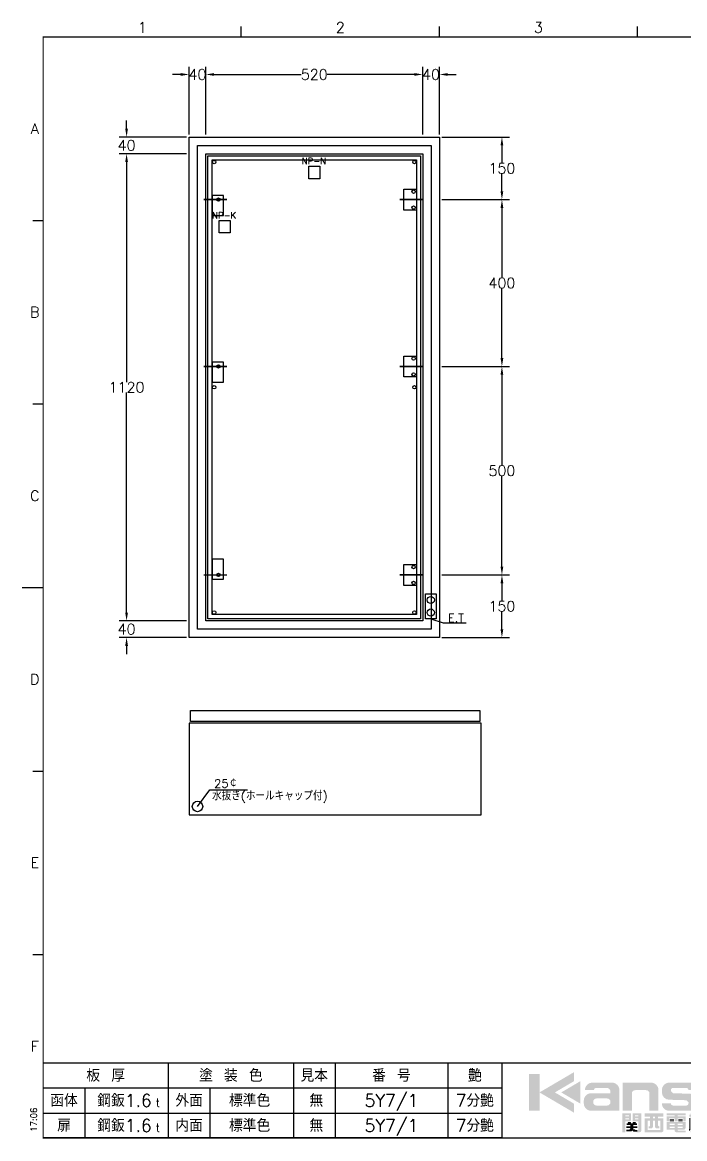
# Model space of a CAD drawing. Extents: x 150 to 4002, y -2 to 2690.
# Drawn here: x 150 to 1738, y -2 to 2675 of the extents above; entities that cross this region are included whole.
import ezdxf
from ezdxf.enums import TextEntityAlignment as Align
from ezdxf.lldxf.tags import DXFTag

# ---------------------------------------------------------------- set-up
doc = ezdxf.new("R2010")
doc.units = 0
doc.header["$LTSCALE"] = 55
for name, color, linetype in [('BOX', 2, 'Continuous'), ('S1', 4, 'Continuous'), ('SHEET', 4, 'Continuous')]:
    doc.layers.add(name, color=color, linetype=linetype)
doc.styles.add('M0', font='TXT', dxfattribs={"bigfont": 'BIGFONT'})
doc.styles.get("Standard").update_dxf_attribs({"font": 'TXT', "height": 40, "bigfont": 'BIGFONT'})
tags = doc.linetypes.add('DASHDOT', pattern=[25.4, 12.7, -6.35, 0, -6.35]).pattern_tags.tags
tags[10:11] = [DXFTag(74, 4), DXFTag(75, 0), DXFTag(340, '0'), DXFTag(46, 1.0), DXFTag(50, 0.0), DXFTag(44, 0.0), DXFTag(45, 0.0)]
tags[8:9] = [DXFTag(74, 4), DXFTag(75, 0), DXFTag(340, '0'), DXFTag(46, 1.0), DXFTag(50, 0.0), DXFTag(44, 0.0), DXFTag(45, 0.0)]
tags[6:7] = [DXFTag(74, 4), DXFTag(75, 0), DXFTag(340, '0'), DXFTag(46, 1.0), DXFTag(50, 0.0), DXFTag(44, 0.0), DXFTag(45, 0.0)]
tags[4:5] = [DXFTag(74, 4), DXFTag(75, 0), DXFTag(340, '0'), DXFTag(46, 1.0), DXFTag(50, 0.0), DXFTag(44, 0.0), DXFTag(45, 0.0)]
tags = doc.linetypes.add('DASHED', pattern=[0.4, 0.2, -0.2]).pattern_tags.tags
tags[6:7] = [DXFTag(74, 4), DXFTag(75, 0), DXFTag(340, '0'), DXFTag(46, 1.0), DXFTag(50, 0.0), DXFTag(44, 0.0), DXFTag(45, 0.0)]
tags[4:5] = [DXFTag(74, 4), DXFTag(75, 0), DXFTag(340, '0'), DXFTag(46, 1.0), DXFTag(50, 0.0), DXFTag(44, 0.0), DXFTag(45, 0.0)]
doc.dimstyles.get("Standard").update_dxf_attribs({"dimscale": 80, "dimtxt": 0.25, "dimasz": 0.2, "dimexe": 0.18, "dimexo": 0.0625, "dimgap": 0, "dimtad": 0, "dimtih": 1, "dimtoh": 1, "dimdec": 0, "dimzin": 0, "dimdsep": 46, "dimtxsty": 'Standard', "dimcen": 0.09, "dimclrt": 2, "dimadec": 0, "dimazin": 0, "dimtfac": 1, "dimtdec": 0, "dimtofl": 0, "dimtmove": 2, "dimatfit": 3, "dimfxl": 1, "dimtolj": 1, "dimtzin": 0, "dimarcsym": 0})

# ---------------------------------------------------------------- blocks, each defined once
blk = doc.blocks.new('ET-K')
at = {"layer": 'BOX', "color": 4, "linetype": 'Continuous'}
for centre in [(-0.5, 15), (-0.5, -15)]:
    blk.add_circle(centre, 8.5, dxfattribs=at)
at = {"layer": 'S1', "color": 4, "linetype": 'DASHED'}
blk.add_lwpolyline([(-13.5, 30), (12.5, 30), (12.5, -30), (-13.5, -30), (-13.5, 30)], close=True, dxfattribs=at)
at = {"layer": 'S1', "color": 4, "linetype": 'Continuous'}
blk.add_lwpolyline([(-0.5, -30), (29.5, -40), (84.5, -40)], dxfattribs=at)
at = {"layer": 'S1', "color": 2, "linetype": 'Continuous', "style": 'M0'}
blk.add_text('E.T', height=20, dxfattribs=at).set_placement((40.5, -38))
blk = doc.blocks.new('DBSZT036')
at = {"layer": 'S1', "color": 3, "linetype": 'DASHDOT'}
blk.add_lwpolyline([(-40, 0), (15, 0)], close=True, dxfattribs=at)
at = {"layer": 'S1', "color": 4, "linetype": 'DASHED'}
blk.add_lwpolyline([(-30, 25), (0, 25), (0, -25), (-30, -25), (-30, 25)], close=True, dxfattribs=at)
for centre in [(-7, 19), (-7, -19)]:
    blk.add_circle(centre, 4, dxfattribs=at)
blk = doc.blocks.new('*D67')
at = {"layer": 'BOX', "color": 0, "linetype": 'Continuous', "lineweight": -2}
for p, q in [((1156.2, 2400), (1318, 2400)), ((1300, 2380), (1300, 2337.5)), ((1300, 2270), (1300, 2312.5)), ((1156.2, 2250), (1318, 2250))]:
    blk.add_line(p, q, dxfattribs=at)
at = {"layer": 'BOX', "color": 0, "linetype": 'Continuous'}
for points in [[(1303.3, 2380), (1296.7, 2380), (1300, 2400)], [(1296.7, 2270), (1303.3, 2270), (1300, 2250)]]:
    blk.add_solid(points, dxfattribs=at)
at = {"layer": 'DEFPOINTS', "color": 0, "linetype": 'Continuous'}
for p in [(1150, 2400), (1300, 2400), (1150, 2250)]:
    blk.add_point(p, dxfattribs=at)
at = {"layer": 'BOX', "color": 2, "linetype": 'Continuous', "insert": (1300, 2325), "char_height": 25, "attachment_point": 5, "style": 'M0'}
blk.add_mtext('\\A1;150', dxfattribs=at)
blk = doc.blocks.new('*D68')
at = {"layer": 'BOX', "color": 0, "linetype": 'Continuous', "lineweight": -2}
for p, q in [((1156.2, 2250), (1318, 2250)), ((1300, 2230), (1300, 2062.5)), ((1300, 1870), (1300, 2037.5)), ((1156.2, 1850), (1318, 1850))]:
    blk.add_line(p, q, dxfattribs=at)
at = {"layer": 'BOX', "color": 0, "linetype": 'Continuous'}
for points in [[(1303.3, 2230), (1296.7, 2230), (1300, 2250)], [(1296.7, 1870), (1303.3, 1870), (1300, 1850)]]:
    blk.add_solid(points, dxfattribs=at)
at = {"layer": 'DEFPOINTS', "color": 0, "linetype": 'Continuous'}
for p in [(1150, 2250), (1150, 1850), (1300, 1850)]:
    blk.add_point(p, dxfattribs=at)
at = {"layer": 'BOX', "color": 2, "linetype": 'Continuous', "insert": (1300, 2050), "char_height": 25, "attachment_point": 5, "style": 'M0'}
blk.add_mtext('\\A1;400', dxfattribs=at)
blk = doc.blocks.new('*D69')
at = {"layer": 'BOX', "color": 0, "linetype": 'Continuous', "lineweight": -2}
for p, q in [((1156.2, 1850), (1318, 1850)), ((1300, 1830), (1300, 1612.5)), ((1300, 1370), (1300, 1587.5)), ((1156.2, 1350), (1318, 1350))]:
    blk.add_line(p, q, dxfattribs=at)
at = {"layer": 'BOX', "color": 0, "linetype": 'Continuous'}
for points in [[(1303.3, 1830), (1296.7, 1830), (1300, 1850)], [(1296.7, 1370), (1303.3, 1370), (1300, 1350)]]:
    blk.add_solid(points, dxfattribs=at)
at = {"layer": 'DEFPOINTS', "color": 0, "linetype": 'Continuous'}
for p in [(1150, 1850), (1300, 1850), (1150, 1350)]:
    blk.add_point(p, dxfattribs=at)
at = {"layer": 'BOX', "color": 2, "linetype": 'Continuous', "insert": (1300, 1600), "char_height": 25, "attachment_point": 5, "style": 'M0'}
blk.add_mtext('\\A1;500', dxfattribs=at)
blk = doc.blocks.new('*D70')
at = {"layer": 'BOX', "color": 0, "linetype": 'Continuous', "lineweight": -2}
for p, q in [((1156.2, 1350), (1318, 1350)), ((1300, 1330), (1300, 1287.5)), ((1300, 1220), (1300, 1262.5)), ((1156.2, 1200), (1318, 1200))]:
    blk.add_line(p, q, dxfattribs=at)
at = {"layer": 'BOX', "color": 0, "linetype": 'Continuous'}
for points in [[(1303.3, 1330), (1296.7, 1330), (1300, 1350)], [(1296.7, 1220), (1303.3, 1220), (1300, 1200)]]:
    blk.add_solid(points, dxfattribs=at)
at = {"layer": 'DEFPOINTS', "color": 0, "linetype": 'Continuous'}
for p in [(1150, 1350), (1150, 1200), (1300, 1200)]:
    blk.add_point(p, dxfattribs=at)
at = {"layer": 'BOX', "color": 2, "linetype": 'Continuous', "insert": (1300, 1275), "char_height": 25, "attachment_point": 5, "style": 'M0'}
blk.add_mtext('\\A1;150', dxfattribs=at)
blk = doc.blocks.new('DMSZRT036')
at = {"layer": 'S1', "color": 3, "linetype": 'DASHDOT'}
blk.add_lwpolyline([(-20, 0), (35, 0)], close=True, dxfattribs=at)
at = {"layer": 'S1', "color": 4, "linetype": 'DASHED'}
blk.add_lwpolyline([(0, 10), (0, -38), (27, -38), (27, 10)], close=True, dxfattribs=at)
blk.add_circle((15, 0), 4, dxfattribs=at)
blk = doc.blocks.new('DMSZLT036')
at = {"layer": 'S1', "color": 4, "linetype": 'DASHED'}
blk.add_lwpolyline([(0, 38), (0, -10), (27, -10), (27, 38)], close=True, dxfattribs=at)
at = {"layer": 'S1', "color": 3, "linetype": 'DASHDOT'}
blk.add_lwpolyline([(-20, 0), (35, 0)], dxfattribs=at)
at = {"layer": 'S1', "color": 4, "linetype": 'DASHED'}
blk.add_circle((15, 0), 4, dxfattribs=at)
blk = doc.blocks.new('DRL1F036')
at = {"layer": 'S1', "color": 4, "linetype": 'DASHED'}
blk.add_circle((15, 0), 4, dxfattribs=at)
blk = doc.blocks.new('NP-N')
at = {"layer": 'S1', "linetype": 'Continuous'}
blk.add_lwpolyline([(-13, 0), (13, 0), (13, -30), (-13, -30), (-13, 0)], dxfattribs=at)
at = {"layer": 'S1', "color": 2, "linetype": 'Continuous', "style": 'M0'}
blk.add_text('NP-N', height=15, dxfattribs=at).set_placement((-30, 5))
blk = doc.blocks.new('NP-K')
at = {"layer": 'S1', "linetype": 'Continuous'}
blk.add_lwpolyline([(-13, 0), (13, 0), (13, -30), (-13, -30), (-13, 0)], dxfattribs=at)
at = {"layer": 'S1', "color": 2, "linetype": 'Continuous', "style": 'M0'}
blk.add_text('NP-K', height=15, dxfattribs=at).set_placement((-30, 5))
blk = doc.blocks.new('*D71')
at = {"layer": 'BOX', "color": 0, "linetype": 'Continuous', "lineweight": -2}
for p, q in [((530, 2550), (510, 2550)), ((550, 2406.2), (550, 2568)), ((590, 2406.2), (590, 2568)), ((610, 2550), (630, 2550))]:
    blk.add_line(p, q, dxfattribs=at)
at = {"layer": 'BOX', "color": 0, "linetype": 'Continuous'}
for points in [[(530, 2546.7), (530, 2553.3), (550, 2550)], [(610, 2553.3), (610, 2546.7), (590, 2550)]]:
    blk.add_solid(points, dxfattribs=at)
at = {"layer": 'DEFPOINTS', "color": 0, "linetype": 'Continuous'}
for p in [(550, 2550), (550, 2400), (590, 2400)]:
    blk.add_point(p, dxfattribs=at)
at = {"layer": 'BOX', "color": 2, "linetype": 'Continuous', "insert": (570, 2550), "char_height": 25, "attachment_point": 5, "style": 'M0'}
blk.add_mtext('\\A1;40', dxfattribs=at)
blk = doc.blocks.new('*D72')
at = {"layer": 'BOX', "color": 0, "linetype": 'Continuous', "lineweight": -2}
for p, q in [((590, 2406.2), (590, 2568)), ((610, 2550), (818.7, 2550)), ((1090, 2550), (881.3, 2550)), ((1110, 2406.2), (1110, 2568))]:
    blk.add_line(p, q, dxfattribs=at)
at = {"layer": 'BOX', "color": 0, "linetype": 'Continuous'}
for points in [[(610, 2553.3), (610, 2546.7), (590, 2550)], [(1090, 2546.7), (1090, 2553.3), (1110, 2550)]]:
    blk.add_solid(points, dxfattribs=at)
at = {"layer": 'DEFPOINTS', "color": 0, "linetype": 'Continuous'}
for p in [(1110, 2550), (590, 2400), (1110, 2400)]:
    blk.add_point(p, dxfattribs=at)
at = {"layer": 'BOX', "color": 2, "linetype": 'Continuous', "insert": (850, 2550), "char_height": 25, "attachment_point": 5, "style": 'M0'}
blk.add_mtext('\\A1;520', dxfattribs=at)
blk = doc.blocks.new('*D73')
at = {"layer": 'BOX', "color": 0, "linetype": 'Continuous', "lineweight": -2}
for p, q in [((1090, 2550), (1070, 2550)), ((1110, 2406.2), (1110, 2568)), ((1150, 2406.2), (1150, 2568)), ((1170, 2550), (1190, 2550))]:
    blk.add_line(p, q, dxfattribs=at)
at = {"layer": 'BOX', "color": 0, "linetype": 'Continuous'}
for points in [[(1090, 2546.7), (1090, 2553.3), (1110, 2550)], [(1170, 2553.3), (1170, 2546.7), (1150, 2550)]]:
    blk.add_solid(points, dxfattribs=at)
at = {"layer": 'DEFPOINTS', "color": 0, "linetype": 'Continuous'}
for p in [(1150, 2550), (1110, 2400), (1150, 2400)]:
    blk.add_point(p, dxfattribs=at)
at = {"layer": 'BOX', "color": 2, "linetype": 'Continuous', "insert": (1130, 2550), "char_height": 25, "attachment_point": 5, "style": 'M0'}
blk.add_mtext('\\A1;40', dxfattribs=at)
blk = doc.blocks.new('*D74')
at = {"layer": 'BOX', "color": 0, "linetype": 'Continuous', "lineweight": -2}
for p, q in [((400, 2420), (400, 2440)), ((543.8, 2400), (382, 2400)), ((543.8, 2360), (382, 2360)), ((400, 2340), (400, 2320))]:
    blk.add_line(p, q, dxfattribs=at)
at = {"layer": 'BOX', "color": 0, "linetype": 'Continuous'}
for points in [[(396.7, 2420), (403.3, 2420), (400, 2400)], [(403.3, 2340), (396.7, 2340), (400, 2360)]]:
    blk.add_solid(points, dxfattribs=at)
at = {"layer": 'DEFPOINTS', "color": 0, "linetype": 'Continuous'}
for p in [(400, 2400), (550, 2400), (550, 2360)]:
    blk.add_point(p, dxfattribs=at)
at = {"layer": 'BOX', "color": 2, "linetype": 'Continuous', "insert": (400, 2380), "char_height": 25, "attachment_point": 5, "style": 'M0'}
blk.add_mtext('\\A1;40', dxfattribs=at)
blk = doc.blocks.new('*D75')
at = {"layer": 'BOX', "color": 0, "linetype": 'Continuous', "lineweight": -2}
for p, q in [((543.8, 2360), (382, 2360)), ((400, 2340), (400, 1812.5)), ((400, 1260), (400, 1787.5)), ((543.8, 1240), (382, 1240))]:
    blk.add_line(p, q, dxfattribs=at)
at = {"layer": 'BOX', "color": 0, "linetype": 'Continuous'}
for points in [[(403.3, 2340), (396.7, 2340), (400, 2360)], [(396.7, 1260), (403.3, 1260), (400, 1240)]]:
    blk.add_solid(points, dxfattribs=at)
at = {"layer": 'DEFPOINTS', "color": 0, "linetype": 'Continuous'}
for p in [(550, 2360), (400, 1240), (550, 1240)]:
    blk.add_point(p, dxfattribs=at)
at = {"layer": 'BOX', "color": 2, "linetype": 'Continuous', "insert": (400, 1800), "char_height": 25, "attachment_point": 5, "style": 'M0'}
blk.add_mtext('\\A1;1120', dxfattribs=at)
blk = doc.blocks.new('*D76')
at = {"layer": 'BOX', "color": 0, "linetype": 'Continuous', "lineweight": -2}
for p, q in [((400, 1260), (400, 1280)), ((543.8, 1240), (382, 1240)), ((543.8, 1200), (382, 1200)), ((400, 1180), (400, 1160))]:
    blk.add_line(p, q, dxfattribs=at)
at = {"layer": 'BOX', "color": 0, "linetype": 'Continuous'}
for points in [[(396.7, 1260), (403.3, 1260), (400, 1240)], [(403.3, 1180), (396.7, 1180), (400, 1200)]]:
    blk.add_solid(points, dxfattribs=at)
at = {"layer": 'DEFPOINTS', "color": 0, "linetype": 'Continuous'}
for p in [(550, 1240), (400, 1200), (550, 1200)]:
    blk.add_point(p, dxfattribs=at)
at = {"layer": 'BOX', "color": 2, "linetype": 'Continuous', "insert": (400, 1220), "char_height": 25, "attachment_point": 5, "style": 'M0'}
blk.add_mtext('\\A1;40', dxfattribs=at)
blk = doc.blocks.new('KD-ROGO')
at = {"layer": 'SHEET', "linetype": 'Continuous'}
for color, points in [(171, [(-539, 161), (-511, 161), (-511, 63), (-539, 63)]), (171, [(-419, 166), (-419, 142), (-470, 112), (-419, 82), (-419, 58), (-511, 112)]), (171, [(112, 166), (112, 142), (163, 112), (112, 82), (112, 58), (204, 112)]), (171, [(418, 138), (442, 138), (442, 108), (470, 138), (500, 138), (466, 101), (502, 63), (472, 63), (442, 94), (442, 63), (418, 63)]), (40, [(-276, 33), (-275, 30), (-279, 30), (-279, 25), (-269, 25), (-269, 22), (-280, 22), (-280, 17), (-269, 17, -0.414214), (-273, 13), (-280, 13), (-280, 8), (-269, 8, 0.414214), (-261, 16), (-261, 17), (-250, 17), (-250, 22), (-261, 22), (-261, 25), (-251, 25), (-251, 30), (-255, 30), (-254, 33), (-262, 33), (-263, 30), (-267, 30), (-268, 33)]), (40, [(-172, 56), (-122, 56), (-122, 51), (-143, 51), (-143, 48), (-122, 48), (-122, 35), (-128, 35), (-128, 43), (-143, 43), (-143, 35), (-151, 35), (-151, 43), (-166, 43), (-166, 35), (-172, 35), (-172, 48), (-151, 48), (-151, 51), (-172, 51)]), (40, [(-108, 56), (-100, 56), (-100, 53), (-96, 53), (-96, 47), (-100, 47), (-100, 6), (-108, 6), (-108, 47), (-112, 47), (-112, 53), (-108, 53)]), (40, [(-70, 34), (-65, 34), (-64, 31), (-69, 31)]), (40, [(-5, 56), (-5, 48), (-25, 48), (-25, 14), (-4, 14), (-4, 6), (-54, 6), (-54, 14), (-33, 14), (-33, 48), (-53, 48), (-53, 56)]), (40, [(70, 56), (78, 56), (78, 53), (82, 53), (82, 47), (78, 47), (78, 6), (70, 6), (70, 47), (66, 47), (66, 53), (70, 53)]), (40, [(96, 56), (104, 56), (104, 53), (114, 53), (114, 47), (104, 47), (104, 42), (115, 42), (115, 36), (104, 36), (104, 6), (96, 6), (96, 36), (86, 36), (86, 42), (96, 42), (96, 47), (87, 47), (87, 53), (96, 53)]), (40, [(125, 53), (166, 53), (165, 56), (173, 56), (174, 53), (175, 53), (175, 47), (125, 47)]), (40, [(154, 41), (154, 33), (144, 33), (144, 14), (155, 14), (155, 6), (125, 6), (125, 14), (136, 14), (136, 33), (126, 33), (126, 41)]), (40, [(194, 44), (226, 44), (226, 38), (194, 38)]), (40, [(250, 56), (258, 56), (258, 53), (263, 53), (263, 47), (255, 35), (255, 6), (247, 6), (247, 32), (245, 32), (245, 38), (247, 38), (254, 47), (246, 47), (246, 53), (250, 53)]), (40, [(275, 56), (283, 56), (283, 50), (294, 50), (294, 44), (283, 44), (283, 12), (295, 12), (295, 6), (263, 6), (263, 12), (275, 12), (275, 44), (264, 44), (264, 50), (275, 50)]), (40, [(-265, 14), (-262.2, 9, 0.269143), (-258.7, 7), (-250, 7), (-250, 12), (-255, 12, -0.414214), (-257, 14)]), (40, [(-63, 20), (-75, 6), (-81, 6), (-69, 20)])]:
    blk.add_hatch(color=color, dxfattribs=at).paths.add_polyline_path(points)
h = blk.add_hatch(color=171, dxfattribs=at)
h.paths.add_polyline_path([(27, 138), (27, 63), (51, 63), (51, 138)])
edge = h.paths.add_edge_path()
edge.add_arc((39, 160), 14, 0, 360)
h = blk.add_hatch(color=171, dxfattribs=at)
h.paths.add_polyline_path([(515, 138), (515, 63), (539, 63), (539, 138)])
edge = h.paths.add_edge_path()
edge.add_arc((527, 160), 14, 0, 360)
h = blk.add_hatch(color=171, dxfattribs=at)
edge = h.paths.add_edge_path()
edge.add_arc((-370, 118), 20, 90, 180, ccw=False)
edge.add_line((-370, 138), (-318, 138))
edge.add_arc((-318, 118), 20, 0, 90, ccw=False)
edge.add_line((-298, 118), (-298, 63))
edge.add_line((-298, 63), (-373, 63))
edge.add_arc((-373, 83), 20, 180, 270, ccw=False)
edge.add_line((-393, 83), (-393, 90))
edge.add_arc((-373, 90), 20, 90, 180, ccw=False)
edge.add_line((-373, 110), (-322, 110))
edge.add_line((-322, 110), (-322, 114))
edge.add_arc((-332, 114), 10, 0, 90)
edge.add_line((-332, 124), (-360, 124))
edge.add_arc((-360, 118), 6, 90, 180)
edge.add_line((-366, 118), (-390, 118))
edge = h.paths.add_edge_path(flags=16)
edge.add_line((-368, 87), (-368, 86))
edge.add_arc((-359, 86), 9, 180, 270)
edge.add_line((-359, 77), (-331, 77))
edge.add_arc((-331, 86), 9, 270, 360)
edge.add_line((-322, 86), (-322, 87))
edge.add_arc((-331, 87), 9, 0, 90)
edge.add_line((-331, 96), (-359, 96))
edge.add_arc((-359, 87), 9, 90, 180)
h = blk.add_hatch(color=171, dxfattribs=at)
edge = h.paths.add_edge_path()
edge.add_line((-289, 138), (-214, 138))
edge.add_arc((-214, 118), 20, 0, 90, ccw=False)
edge.add_line((-194, 118), (-194, 63))
edge.add_line((-194, 63), (-218, 63))
edge.add_line((-218, 63), (-218, 109))
edge.add_arc((-227, 109), 9, 0, 90)
edge.add_line((-227, 118), (-256, 118))
edge.add_arc((-256, 109), 9, 90, 180)
edge.add_line((-265, 109), (-265, 63))
edge.add_line((-265, 63), (-289, 63))
edge.add_line((-289, 63), (-289, 138))
h = blk.add_hatch(color=171, dxfattribs=at)
edge = h.paths.add_edge_path()
edge.add_line((-110, 138), (-165, 138))
edge.add_arc((-165, 118), 20, 90, 180)
edge.add_line((-185, 118), (-185, 112.4))
edge.add_arc((-165, 112.4), 20, 180, 268.3865)
edge.add_line((-165.6, 92.5), (-119.8, 91.2))
edge.add_arc((-120, 85.2), 6, 0, 88.3865, ccw=False)
edge.add_line((-114, 85.2), (-114, 83))
edge.add_arc((-120, 83), 6, 270, 360, ccw=False)
edge.add_line((-120, 77), (-155, 77))
edge.add_arc((-155, 83), 6, 180, 270, ccw=False)
edge.add_line((-161, 83), (-185, 83))
edge.add_arc((-165, 83), 20, 180, 270)
edge.add_line((-165, 63), (-110, 63))
edge.add_arc((-110, 83), 20, 270, 360)
edge.add_line((-90, 83), (-90, 88.6))
edge.add_arc((-110, 88.6), 20, 0, 88.3865)
edge.add_line((-109.4, 108.5), (-155.2, 109.8))
edge.add_arc((-155, 115.8), 6, 180, 268.3865, ccw=False)
edge.add_line((-161, 115.8), (-161, 118))
edge.add_arc((-155, 118), 6, 90, 180, ccw=False)
edge.add_line((-155, 124), (-120, 124))
edge.add_arc((-120, 118), 6, 0, 90, ccw=False)
edge.add_line((-114, 118), (-90, 118))
edge.add_arc((-110, 118), 20, 0, 90)
h = blk.add_hatch(color=171, dxfattribs=at)
edge = h.paths.add_edge_path()
edge.add_arc((-58, 118), 20, 90, 180, ccw=False)
edge.add_line((-58, 138), (-6, 138))
edge.add_arc((-6, 118), 20, 0, 90, ccw=False)
edge.add_line((14, 118), (14, 63))
edge.add_line((14, 63), (-61, 63))
edge.add_arc((-61, 83), 20, 180, 270, ccw=False)
edge.add_line((-81, 83), (-81, 90))
edge.add_arc((-61, 90), 20, 90, 180, ccw=False)
edge.add_line((-61, 110), (-10, 110))
edge.add_line((-10, 110), (-10, 115))
edge.add_arc((-19, 115), 9, 0, 90)
edge.add_line((-19, 124), (-48, 124))
edge.add_arc((-48, 118), 6, 90, 180)
edge.add_line((-54, 118), (-78, 118))
edge = h.paths.add_edge_path(flags=16)
edge.add_line((-56, 87), (-56, 86))
edge.add_arc((-47, 86), 9, 180, 270)
edge.add_line((-47, 77), (-19, 77))
edge.add_arc((-19, 86), 9, 270, 360)
edge.add_line((-10, 86), (-10, 87))
edge.add_arc((-19, 87), 9, 0, 90)
edge.add_line((-19, 96), (-47, 96))
edge.add_arc((-47, 87), 9, 90, 180)
h = blk.add_hatch(color=171, dxfattribs=at)
edge = h.paths.add_edge_path()
edge.add_arc((285, 83), 20, 270, 360, ccw=False)
edge.add_line((285, 63), (230, 63))
edge.add_arc((230, 83), 20, 180, 270, ccw=False)
edge.add_line((210, 83), (210, 118))
edge.add_arc((230, 118), 20, 90, 180, ccw=False)
edge.add_line((230, 138), (285, 138))
edge.add_arc((285, 118), 20, 0, 90, ccw=False)
edge.add_line((305, 118), (305, 96))
edge.add_line((305, 96), (234, 96))
edge.add_line((234, 96), (234, 86))
edge.add_arc((243, 86), 9, 180, 270)
edge.add_line((243, 77), (275, 77))
edge.add_arc((275, 83), 6, 270, 360)
edge.add_line((281, 83), (305, 83))
edge = h.paths.add_edge_path(flags=16)
edge.add_line((281, 110), (281, 115))
edge.add_arc((272, 115), 9, 0, 90)
edge.add_line((272, 124), (243, 124))
edge.add_arc((243, 115), 9, 90, 180)
edge.add_line((234, 115), (234, 110))
edge.add_line((234, 110), (281, 110))
h = blk.add_hatch(color=171, dxfattribs=at)
edge = h.paths.add_edge_path()
edge.add_line((314, 138), (389, 138))
edge.add_arc((389, 118), 20, 0, 90, ccw=False)
edge.add_line((409, 118), (409, 63))
edge.add_line((409, 63), (385, 63))
edge.add_line((385, 63), (385, 109))
edge.add_arc((376, 109), 9, 0, 90)
edge.add_line((376, 118), (347, 118))
edge.add_arc((347, 109), 9, 90, 180)
edge.add_line((338, 109), (338, 63))
edge.add_line((338, 63), (314, 63))
edge.add_line((314, 63), (314, 138))
h = blk.add_hatch(color=40, dxfattribs=at)
h.paths.add_polyline_path([(-273, 51), (-273, 48), (-282, 48), (-282, 51)], flags=16)
h.paths.add_polyline_path([(-273, 43), (-273, 40), (-282, 40), (-282, 43)], flags=16)
edge = h.paths.add_edge_path()
edge.add_line((-290, 56), (-290, 6))
edge.add_line((-290, 6), (-282, 6))
edge.add_line((-282, 6), (-282, 35))
edge.add_line((-282, 35), (-271, 35))
edge.add_arc((-271, 39), 4, 270, 360)
edge.add_line((-267, 39), (-267, 56))
edge.add_line((-267, 56), (-290, 56))
h = blk.add_hatch(color=40, dxfattribs=at)
h.paths.add_polyline_path([(-257, 43), (-257, 40), (-248, 40), (-248, 43)], flags=16)
h.paths.add_polyline_path([(-257, 51), (-257, 48), (-248, 48), (-248, 51)], flags=16)
edge = h.paths.add_edge_path()
edge.add_line((-240, 56), (-240, 10))
edge.add_arc((-244, 10), 4, 270, 360, ccw=False)
edge.add_line((-244, 6), (-252, 6))
edge.add_line((-252, 6), (-252, 11))
edge.add_line((-252, 11), (-250, 11))
edge.add_arc((-250, 13), 2, 270, 360)
edge.add_line((-248, 13), (-248, 35))
edge.add_line((-248, 35), (-263, 35))
edge.add_line((-263, 35), (-263, 56))
edge.add_line((-263, 56), (-240, 56))
h = blk.add_hatch(color=40, dxfattribs=at)
edge = h.paths.add_edge_path(flags=16)
edge.add_line((-217, 37), (-217, 22))
edge.add_line((-217, 22), (-220, 22))
edge.add_line((-220, 22), (-220, 16))
edge.add_line((-220, 16), (-213, 16))
edge.add_arc((-213, 20), 4, 270, 360)
edge.add_line((-209, 20), (-209, 37))
edge.add_line((-209, 37), (-203, 37))
edge.add_line((-203, 37), (-203, 20))
edge.add_arc((-199, 20), 4, 180, 270)
edge.add_line((-199, 16), (-192, 16))
edge.add_line((-192, 16), (-192, 22))
edge.add_line((-192, 22), (-193, 22))
edge.add_arc((-193, 24), 2, 180, 270, ccw=False)
edge.add_line((-195, 24), (-195, 37))
edge.add_line((-195, 37), (-189, 37))
edge.add_line((-189, 37), (-189, 12))
edge.add_line((-189, 12), (-223, 12))
edge.add_line((-223, 12), (-223, 37))
edge.add_line((-223, 37), (-217, 37))
edge = h.paths.add_edge_path()
edge.add_line((-231, 56), (-181, 56))
edge.add_line((-181, 56), (-181, 47))
edge.add_line((-181, 47), (-195, 47))
edge.add_line((-195, 47), (-195, 43))
edge.add_line((-195, 43), (-181, 43))
edge.add_line((-181, 43), (-181, 10))
edge.add_arc((-185, 10), 4, 270, 360, ccw=False)
edge.add_line((-185, 6), (-231, 6))
edge.add_line((-231, 6), (-231, 43))
edge.add_line((-231, 43), (-217, 43))
edge.add_line((-217, 43), (-217, 47))
edge.add_line((-217, 47), (-231, 47))
edge.add_line((-231, 47), (-231, 56))
h.paths.add_polyline_path([(-209, 47), (-203, 47), (-203, 43), (-209, 43)], flags=17)
h = blk.add_hatch(color=40, dxfattribs=at)
h.paths.add_polyline_path([(-164, 17), (-164, 21), (-151, 21), (-151, 17)], flags=16)
h.paths.add_polyline_path([(-130, 17), (-130, 21), (-143, 21), (-143, 17)], flags=16)
edge = h.paths.add_edge_path()
edge.add_line((-172, 33), (-122, 33))
edge.add_line((-122, 33), (-122, 17))
edge.add_arc((-126, 17), 4, 270, 360, ccw=False)
edge.add_line((-126, 13), (-143, 13))
edge.add_line((-143, 13), (-143, 12))
edge.add_arc((-141, 12), 2, 180, 270)
edge.add_line((-141, 10), (-122, 10))
edge.add_line((-122, 10), (-122, 6))
edge.add_line((-122, 6), (-147, 6))
edge.add_arc((-147, 10), 4, 180, 270, ccw=False)
edge.add_line((-151, 10), (-151, 13))
edge.add_line((-151, 13), (-172, 13))
edge.add_line((-172, 13), (-172, 33))
h.paths.add_polyline_path([(-164, 29), (-164, 25), (-151, 25), (-151, 29)], flags=16)
h.paths.add_polyline_path([(-130, 29), (-130, 25), (-143, 25), (-143, 29)], flags=16)
h = blk.add_hatch(color=40, dxfattribs=at)
h.paths.add_polyline_path([(-153, 41.5), (-153, 39), (-164, 39), (-164, 41.5)])
h.paths.add_polyline_path([(-153, 37.5), (-153, 35), (-164, 35), (-164, 37.5)])
h = blk.add_hatch(color=40, dxfattribs=at)
h.paths.add_polyline_path([(-141, 41.5), (-141, 39), (-130, 39), (-130, 41.5)])
h.paths.add_polyline_path([(-141, 37.5), (-141, 35), (-130, 35), (-130, 37.5)])
h = blk.add_hatch(color=40, dxfattribs=at)
edge = h.paths.add_edge_path()
edge.add_line((-112, 44), (-112, 15))
edge.add_arc((-113, 15), 1, 270, 360, ccw=False)
edge.add_line((-113, 14), (-113, 10))
edge.add_line((-113, 10), (-111.5, 10))
edge.add_arc((-111.5, 12), 2, 270, 360)
edge.add_line((-109.5, 12), (-109.5, 44))
edge.add_line((-109.5, 44), (-112, 44))
h = blk.add_hatch(color=40, dxfattribs=at)
edge = h.paths.add_edge_path()
edge.add_line((-96, 44), (-96, 15))
edge.add_arc((-95, 15), 1, 180, 270)
edge.add_line((-95, 14), (-95, 10))
edge.add_line((-95, 10), (-96.5, 10))
edge.add_arc((-96.5, 12), 2, 180, 270, ccw=False)
edge.add_line((-98.5, 12), (-98.5, 44))
edge.add_line((-98.5, 44), (-96, 44))
h = blk.add_hatch(color=40, dxfattribs=at)
edge = h.paths.add_edge_path()
edge.add_line((-74, 56), (-74, 31))
edge.add_line((-74, 31), (-63, 31))
edge.add_line((-63, 31), (-63, 23))
edge.add_line((-63, 23), (-74, 23))
edge.add_line((-74, 23), (-69.5, 13.2))
edge.add_arc((-67.7, 14), 2, 204.444, 270)
edge.add_line((-67.7, 12), (-63, 12))
edge.add_line((-63, 12), (-63, 6))
edge.add_line((-63, 6), (-71.5, 6))
edge.add_arc((-71.5, 10), 4, 205.2011, 270, ccw=False)
edge.add_line((-75.1, 8.3), (-82, 23))
edge.add_line((-82, 23), (-84, 23))
edge.add_line((-84, 23), (-86.4, 9.3))
edge.add_arc((-90.4, 10), 4, 270, 349.992, ccw=False)
edge.add_line((-90.4, 6), (-95, 6))
edge.add_line((-95, 6), (-95, 12))
edge.add_line((-95, 12), (-94.7, 12))
edge.add_arc((-94.7, 14), 2, 270, 349.6952)
edge.add_line((-92.7, 13.6), (-91, 23))
edge.add_line((-91, 23), (-93, 23))
edge.add_line((-93, 23), (-93, 31))
edge.add_line((-93, 31), (-82, 31))
edge.add_line((-82, 31), (-82, 56))
edge.add_line((-82, 56), (-74, 56))
h = blk.add_hatch(color=40, dxfattribs=at)
edge = h.paths.add_edge_path()
edge.add_line((-90, 56), (-93, 53))
edge.add_line((-93, 53), (-93, 48))
edge.add_line((-93, 48), (-89, 46))
edge.add_line((-89, 46), (-93, 41))
edge.add_line((-93, 41), (-93, 34))
edge.add_line((-93, 34), (-86, 34))
edge.add_arc((-86, 36), 2, 270, 360)
edge.add_line((-84, 36), (-84, 39))
edge.add_line((-84, 39), (-86, 39))
edge.add_line((-86, 39), (-86, 37))
edge.add_line((-86, 37), (-88, 37))
edge.add_line((-88, 37), (-88, 39))
edge.add_line((-88, 39), (-84, 44))
edge.add_line((-84, 44), (-84, 49))
edge.add_line((-84, 49), (-88, 51))
edge.add_line((-88, 51), (-84, 56))
edge.add_line((-84, 56), (-90, 56))
h = blk.add_hatch(color=40, dxfattribs=at)
edge = h.paths.add_edge_path()
edge.add_line((-69, 56), (-72, 53))
edge.add_line((-72, 53), (-72, 48))
edge.add_line((-72, 48), (-68, 46))
edge.add_line((-68, 46), (-72, 41))
edge.add_line((-72, 41), (-72, 34))
edge.add_line((-72, 34), (-65, 34))
edge.add_arc((-65, 36), 2, 270, 360)
edge.add_line((-63, 36), (-63, 39))
edge.add_line((-63, 39), (-65, 39))
edge.add_line((-65, 39), (-65, 37))
edge.add_line((-65, 37), (-67, 37))
edge.add_line((-67, 37), (-67, 39))
edge.add_line((-67, 39), (-63, 44))
edge.add_line((-63, 44), (-63, 49))
edge.add_line((-63, 49), (-67, 51))
edge.add_line((-67, 51), (-63, 56))
edge.add_line((-63, 56), (-69, 56))
h = blk.add_hatch(color=40, dxfattribs=at)
h.paths.add_polyline_path([(20, 40), (40, 40), (38, 37), (22, 37)], flags=17)
h.paths.add_polyline_path([(32, 56), (40, 56), (40, 44), (55, 44), (55, 40), (48, 40), (46, 37), (55, 37), (55, 33), (34, 33), (34, 30), (55, 30), (55, 26), (34, 26), (34, 23), (55, 23), (55, 19), (34, 19), (34, 6), (26, 6), (26, 19), (5, 19), (5, 23), (26, 23), (26, 26), (5, 26), (5, 30), (26, 30), (26, 33), (5, 33), (5, 37), (14, 37), (12, 40), (5, 40), (5, 44), (20, 44), (20, 56), (28, 56), (28, 44), (32, 44)])
h = blk.add_hatch(color=40, dxfattribs=at)
edge = h.paths.add_edge_path()
edge.add_line((5, 56), (7.1, 48.9))
edge.add_arc((11, 50), 4, 196.6992, 270)
edge.add_line((11, 46), (18, 46))
edge.add_line((18, 46), (18, 52))
edge.add_line((18, 52), (15.6, 52))
edge.add_arc((15.6, 54), 2, 194.0362, 270, ccw=False)
edge.add_line((13.6, 53.5), (13, 56))
edge.add_line((13, 56), (5, 56))
h = blk.add_hatch(color=40, dxfattribs=at)
edge = h.paths.add_edge_path()
edge.add_line((55, 56), (52.9, 48.9))
edge.add_arc((49, 50), 4, 270, 343.3008, ccw=False)
edge.add_line((49, 46), (42, 46))
edge.add_line((42, 46), (42, 52))
edge.add_line((42, 52), (44.4, 52))
edge.add_arc((44.4, 54), 2, 270, 345.9638)
edge.add_line((46.4, 53.5), (47, 56))
edge.add_line((47, 56), (55, 56))
h = blk.add_hatch(color=40, dxfattribs=at)
edge = h.paths.add_edge_path()
edge.add_line((66, 44), (66, 15))
edge.add_arc((65, 15), 1, 270, 360, ccw=False)
edge.add_line((65, 14), (65, 10))
edge.add_line((65, 10), (66.5, 10))
edge.add_arc((66.5, 12), 2, 270, 360)
edge.add_line((68.5, 12), (68.5, 44))
edge.add_line((68.5, 44), (66, 44))
h = blk.add_hatch(color=40, dxfattribs=at)
edge = h.paths.add_edge_path()
edge.add_line((82, 44), (82, 15))
edge.add_arc((83, 15), 1, 180, 270)
edge.add_line((83, 14), (83, 10))
edge.add_line((83, 10), (81.5, 10))
edge.add_arc((81.5, 12), 2, 180, 270, ccw=False)
edge.add_line((79.5, 12), (79.5, 44))
edge.add_line((79.5, 44), (82, 44))
h = blk.add_hatch(color=40, dxfattribs=at)
edge = h.paths.add_edge_path()
edge.add_line((87, 56), (93, 56))
edge.add_line((93, 56), (91.6, 48.3))
edge.add_arc((87.7, 49), 4, 270, 349.6952, ccw=False)
edge.add_line((87.7, 45), (84, 45))
edge.add_line((84, 45), (84, 49))
edge.add_line((84, 49), (84.3, 49))
edge.add_arc((84.3, 51), 2, 270, 351.8699)
edge.add_line((86.2, 50.7), (87, 56))
h = blk.add_hatch(color=40, dxfattribs=at)
edge = h.paths.add_edge_path()
edge.add_line((89, 34), (95, 34))
edge.add_line((95, 34), (92.4, 9.6))
edge.add_arc((88.4, 10), 4, 270, 353.8845, ccw=False)
edge.add_line((88.4, 6), (84, 6))
edge.add_line((84, 6), (84, 12))
edge.add_line((84, 12), (84.3, 12))
edge.add_arc((84.3, 14), 2, 270, 352.2348)
edge.add_line((86.2, 13.7), (89, 34))
h = blk.add_hatch(color=40, dxfattribs=at)
edge = h.paths.add_edge_path()
edge.add_line((111, 34), (105, 34))
edge.add_line((105, 34), (106.7, 9.7))
edge.add_arc((110.7, 10), 4, 184.0856, 270)
edge.add_line((110.7, 6), (115, 6))
edge.add_line((115, 6), (115, 12))
edge.add_line((115, 12), (114.8, 12))
edge.add_arc((114.8, 14), 2, 185.1944, 270, ccw=False)
edge.add_line((112.8, 13.8), (111, 34))
h = blk.add_hatch(color=40, dxfattribs=at)
edge = h.paths.add_edge_path()
edge.add_line((152, 56), (160, 56))
edge.add_line((160, 56), (169.6, 15.5))
edge.add_arc((171.6, 16), 2, 193.3925, 270)
edge.add_line((171.6, 14), (175, 14))
edge.add_line((175, 14), (175, 6))
edge.add_line((175, 6), (166.2, 6))
edge.add_arc((166.2, 10), 4, 192.4074, 270, ccw=False)
edge.add_line((162.3, 9.1), (152, 56))
h = blk.add_hatch(color=40, dxfattribs=at)
edge = h.paths.add_edge_path()
edge.add_line((195, 56), (225, 56))
edge.add_line((225, 56), (231.4, 43.1))
edge.add_arc((233.2, 44), 2, 206.5651, 270)
edge.add_line((233.2, 42), (235, 42))
edge.add_line((235, 42), (235, 36))
edge.add_line((235, 36), (227.5, 36))
edge.add_arc((227.5, 40), 4, 206.5651, 270, ccw=False)
edge.add_line((223.9, 38.2), (218, 50))
edge.add_line((218, 50), (202, 50))
edge.add_line((202, 50), (196.1, 38.2))
edge.add_arc((192.5, 40), 4, 270, 333.4349, ccw=False)
edge.add_line((192.5, 36), (185, 36))
edge.add_line((185, 36), (185, 42))
edge.add_line((185, 42), (186.8, 42))
edge.add_arc((186.8, 44), 2, 270, 333.4349)
edge.add_line((188.6, 43.1), (195, 56))
h = blk.add_hatch(color=40, dxfattribs=at)
edge = h.paths.add_edge_path()
edge.add_line((185, 32), (235, 32))
edge.add_line((235, 32), (235, 26))
edge.add_line((235, 26), (207, 26))
edge.add_line((207, 26), (198, 14))
edge.add_line((198, 14), (219.1, 14))
edge.add_arc((219.1, 15), 1, 270, 393.6901)
edge.add_line((220, 15.6), (215, 23))
edge.add_line((215, 23), (227, 23))
edge.add_line((227, 23), (235, 12))
edge.add_line((235, 12), (235, 10))
edge.add_arc((231, 10), 4, 270, 360, ccw=False)
edge.add_line((231, 6), (185, 6))
edge.add_line((185, 6), (185, 14))
edge.add_line((185, 14), (195, 26))
edge.add_line((195, 26), (185, 26))
edge.add_line((185, 26), (185, 32))
h = blk.add_hatch(color=40, dxfattribs=at)
edge = h.paths.add_edge_path()
edge.add_line((262, 38), (262, 15))
edge.add_arc((263, 15), 1, 180, 270)
edge.add_line((263, 14), (263, 10))
edge.add_line((263, 10), (260.5, 10))
edge.add_arc((260.5, 12), 2, 180, 270, ccw=False)
edge.add_line((258.5, 12), (258.5, 38))
edge.add_line((258.5, 38), (262, 38))
h = blk.add_hatch(color=40, dxfattribs=at)
edge = h.paths.add_edge_path()
edge.add_line((-88, 17), (-82, 17))
edge.add_line((-82, 17), (-80.5, 13.3))
edge.add_arc((-78.6, 14), 2, 201.8014, 270)
edge.add_line((-78.6, 12), (-78, 12))
edge.add_line((-78, 12), (-78, 6))
edge.add_line((-78, 6), (-81.9, 6))
edge.add_arc((-81.9, 10), 4, 195.2551, 270, ccw=False)
edge.add_line((-85.8, 8.9), (-88, 17))
h = blk.add_hatch(color=40, dxfattribs=at)
edge = h.paths.add_edge_path()
edge.add_line((20, 17), (12, 17))
edge.add_line((12, 17), (10.5, 13.3))
edge.add_arc((8.6, 14), 2, 270, 338.1986, ccw=False)
edge.add_line((8.6, 12), (5, 12))
edge.add_line((5, 12), (5, 6))
edge.add_line((5, 6), (13.9, 6))
edge.add_arc((13.9, 10), 4, 270, 344.7449)
edge.add_line((17.8, 8.9), (20, 17))
h = blk.add_hatch(color=40, dxfattribs=at)
edge = h.paths.add_edge_path()
edge.add_line((40, 17), (48, 17))
edge.add_line((48, 17), (49.5, 13.3))
edge.add_arc((51.4, 14), 2, 201.8014, 270)
edge.add_line((51.4, 12), (55, 12))
edge.add_line((55, 12), (55, 6))
edge.add_line((55, 6), (46.1, 6))
edge.add_arc((46.1, 10), 4, 195.2551, 270, ccw=False)
edge.add_line((42.2, 8.9), (40, 17))
at = {"layer": 'SHEET', "color": 1, "linetype": 'Continuous'}
for points in [[(-402, 142), (-402, 82), (-453, 112)], [(95, 142), (95, 82), (146, 112)]]:
    blk.add_solid(points, dxfattribs=at)
blk = doc.blocks.new('A3B')
at = {"layer": 'SHEET', "linetype": 'Continuous'}
for points in [[(675, 2640), (675, 2665)], [(1150, 2640), (1150, 2665)], [(1625, 2640), (1625, 2665)], [(175, 2200), (200, 2200)], [(175, 1760), (200, 1760)], [(150, 1320), (200, 1320)], [(175, 880), (200, 880)], [(175, 440), (200, 440)]]:
    blk.add_lwpolyline(points, dxfattribs=at)
at = {"layer": 'SHEET', "linetype": 'Continuous', "const_width": 3}
blk.add_lwpolyline([(200, 0), (200, 2640), (4000, 2640), (4000, 0)], close=True, dxfattribs=at)
blk.add_lwpolyline([(200, 2640), (200, 0)], dxfattribs=at)
at = {"layer": 'SHEET', "color": 4, "linetype": 'Continuous', "const_width": 3}
blk.add_lwpolyline([(4000, 180), (1300, 180), (1300, 0)], dxfattribs=at)
at = {"layer": 'SHEET', "color": 4, "linetype": 'Continuous', "xscale": 0.9, "yscale": 0.9, "zscale": 0.9}
blk.add_blockref('KD-ROGO', (1850, 8.6), dxfattribs=at)
at = {"layer": 'SHEET', "color": 2, "linetype": 'Continuous', "style": 'M0'}
for s, p in [('1', (437.5, 2650)), ('2', (912.5, 2650)), ('3', (1387.5, 2650)), ('A', (180, 2407.5)), ('B', (180, 1967.5)), ('C', (180, 1527.5)), ('D', (180, 1087.5)), ('E', (180, 647.5)), ('F', (180, 207.5))]:
    blk.add_text(s, height=25, dxfattribs=at).set_placement(p, align=Align.CENTER)
blk = doc.blocks.new('A3W')
at = {"layer": 'SHEET', "color": 3, "linetype": 'Continuous', "style": 'M0'}
for tag, height, p in [('ZW4', 30, (2975, 135)), ('ZW7', 25, (2650, 135)), ('ZW8', 30, (2650, 75)), ('ZW5', 30, (2975, 75)), ('ZW9', 20, (2650, 15)), ('ZW6', 30, (2975, 15))]:
    blk.add_attdef(tag, text='', height=height, dxfattribs=at).set_placement(p, align=Align.CENTER)
for tag, p, height in [('ZW1', (3220, 135), 30), ('ZW2', (3220, 75), 30), ('ZW3', (3220, 15), 30), ('ZW10', (3815, 15), 25), ('ZW11', (3915, 15), 25)]:
    blk.add_attdef(tag, p, '', height=height, dxfattribs=at)
blk.add_attdef('ZW12', (185, 15), '', height=15, rotation=90, dxfattribs=at)
blk = doc.blocks.new('A3C')
at = {"layer": 'SHEET', "color": 4, "linetype": 'Continuous', "const_width": 3}
blk.add_lwpolyline([(200, 1), (200, 180), (1300, 180), (1300, 1)], close=True, dxfattribs=at)
blk.add_lwpolyline([(500, 180), (500, 1)], dxfattribs=at)
at = {"layer": 'SHEET', "color": 4, "linetype": 'Continuous'}
for points in [[(800, 180), (800, 1)], [(900, 180), (900, 1)], [(1170, 180), (1170, 1)], [(200, 120), (1300, 120)], [(300, 120), (300, 1)], [(600, 120), (600, 1)], [(200, 60), (1300, 60)]]:
    blk.add_lwpolyline(points, dxfattribs=at)
at = {"layer": 'SHEET', "color": 2, "linetype": 'Continuous', "style": 'M0'}
for s, height, p in [('板 厚', 30, (350, 135)), ('塗 装 色', 30, (650, 135)), ('見本', 30, (850, 135)), ('番 号', 30, (1035, 135)), ('艶', 30, (1235, 135)), ('函体', 30, (250, 75)), ('外面', 30, (550, 75)), ('t', 20, (475, 75)), ('扉', 30, (250, 15)), ('t', 20, (475, 15)), ('内面', 30, (550, 15))]:
    blk.add_text(s, height=height, dxfattribs=at).set_placement(p, align=Align.CENTER)
at = {"layer": 'SHEET', "color": 3, "linetype": 'Continuous', "style": 'M0'}
for tag, p in [('ZW1', (395, 75)), ('ZW3', (695, 75)), ('ZW4', (855, 75)), ('ZW5', (1035, 75)), ('ZW6', (1235, 75)), ('ZW2', (395, 15)), ('ZW7', (695, 15)), ('ZW8', (855, 15)), ('ZW9', (1035, 15)), ('ZW10', (1235, 15))]:
    blk.add_attdef(tag, text='', height=30, dxfattribs=at).set_placement(p, align=Align.CENTER)

msp = doc.modelspace()

# ---------------------------------------------------------------- linework, layer by layer
at = {"layer": 'BOX', "color": 40, "linetype": 'Continuous'}
msp.add_lwpolyline([(605, 2345), (1095, 2345), (1095, 1255), (605, 1255)], close=True, dxfattribs=at)
at = {"layer": 'S1', "color": 4, "linetype": 'Continuous'}
for points in [[(550, 2400), (1150, 2400), (1150, 1200), (550, 1200)], [(570, 2380), (1130, 2380), (1130, 1220), (570, 1220)], [(595, 2355), (1105, 2355), (1105, 1245), (595, 1245)]]:
    msp.add_lwpolyline(points, close=True, dxfattribs=at)
at = {"layer": 'S1', "color": 2, "linetype": 'DASHED'}
msp.add_lwpolyline([(590, 2360), (1110, 2360), (1110, 1240), (590, 1240)], close=True, dxfattribs=at)
at = {"layer": 'S1', "linetype": 'Continuous'}
for points in [[(1247, 1025), (1247, 999), (553, 999), (553, 1025), (1247, 1025)], [(1250, 995), (550, 995), (550, 775), (1250, 775), (1250, 995)], [(570, 795), (600, 835), (690, 835)]]:
    msp.add_lwpolyline(points, dxfattribs=at)
at = {"layer": 'S1', "color": 2, "linetype": 'Continuous'}
for centre, radius in [((610, 2340), 4), ((1090, 2340), 4), ((610, 1800), 4), ((1090, 1800), 4), ((610, 1260), 4), ((1090, 1260), 4), ((570, 795), 12.5)]:
    msp.add_circle(centre, radius, dxfattribs=at)

# ---------------------------------------------------------------- block references
at = {"layer": 'BOX', "color": 40, "linetype": 'Continuous'}
for name, p in [('NP-N', (850, 2330)), ('DMSZRT036', (605, 2250)), ('DRL1F036', (605, 2250)), ('DBSZT036', (1095, 2250)), ('NP-K', (635, 2200)), ('DMSZRT036', (605, 1850)), ('DRL1F036', (605, 1850)), ('DMSZLT036', (605, 1350)), ('DBSZT036', (1095, 1350)), ('DRL1F036', (605, 1350))]:
    msp.add_blockref(name, p, dxfattribs=at)
at = {"layer": 'BOX', "color": 4, "linetype": 'Continuous'}
msp.add_blockref('DBSZT036', (1095, 1850), dxfattribs=at)
at = {"layer": 'S1', "color": 4, "linetype": 'Continuous'}
for name, p in [('A3B', (0, 0)), ('ET-K', (1130, 1275))]:
    msp.add_blockref(name, p, dxfattribs=at)
for name, values in [('A3W', {'ZW1': '関西電機工業株式会社', 'ZW2': 'M-1', 'ZW3': 'G-00F-M1D1', 'ZW4': '杉本', 'ZW5': '里平', 'ZW6': '里平', 'ZW7': '１：１０', 'ZW8': 'A3', 'ZW9': '21/02/04', 'ZW12': '17:06'}), ('A3C', {'ZW1': '鋼鈑1.6', 'ZW2': '鋼鈑1.6', 'ZW3': '標準色', 'ZW4': '無', 'ZW5': '5Y7/1', 'ZW6': '7分艶', 'ZW7': '標準色', 'ZW8': '無', 'ZW9': '5Y7/1', 'ZW10': '7分艶'})]:
    msp.add_blockref(name, (0, 0), dxfattribs=at).add_auto_attribs(values)

# ---------------------------------------------------------------- texts
at = {"layer": 'S1', "color": 2, "linetype": 'Continuous', "style": 'M0'}
for s, p in [('25￠', (610, 840)), ('水抜き(ホールキャップ付)', (605, 810))]:
    msp.add_text(s, height=20, dxfattribs=at).set_placement(p)

# ---------------------------------------------------------------- dimensions: what is measured, and where the dimension line sits
at = {"layer": 'BOX', "color": 2, "linetype": 'Continuous'}
for base, p1, p2, picture, middle in [((550, 2550), (590, 2400), (550, 2400), '*D71', (570, 2550)), ((1110, 2550), (590, 2400), (1110, 2400), '*D72', (850, 2550)), ((1150, 2550), (1110, 2400), (1150, 2400), '*D73', (1130, 2550))]:
    dim = msp.add_linear_dim(base=base, p1=p1, p2=p2, dimstyle='Standard', override={"dimscale": 100, "dimgap": 0.0001, "dimdec": 3, "dimzin": 8, "dimtxsty": 'M0', "dimadec": 3, "dimazin": 2, "dimtdec": 3, "dimtmove": 0, "dimatfit": 1}, dxfattribs=at)
    dim.commit()
    dim.dimension.update_dxf_attribs({"geometry": picture, "text_midpoint": middle})
for base, p1, p2, picture, middle in [((400, 2400), (550, 2360), (550, 2400), '*D74', (400, 2380)), ((400, 1240), (550, 2360), (550, 1240), '*D75', (400, 1800)), ((400, 1200), (550, 1240), (550, 1200), '*D76', (400, 1220))]:
    dim = msp.add_linear_dim(base=base, p1=p1, p2=p2, angle=90, dimstyle='Standard', override={"dimscale": 100, "dimgap": 0.0001, "dimdec": 3, "dimzin": 8, "dimtxsty": 'M0', "dimadec": 3, "dimazin": 2, "dimtdec": 3, "dimtmove": 0, "dimatfit": 1}, dxfattribs=at)
    dim.commit()
    dim.dimension.update_dxf_attribs({"geometry": picture, "text_midpoint": middle})
at = {"layer": 'BOX', "color": 4, "linetype": 'Continuous'}
for base, p1, p2, picture, middle in [((1300, 2400), (1150, 2250), (1150, 2400), '*D67', (1300, 2325)), ((1300, 1850), (1150, 2250), (1150, 1850), '*D68', (1300, 2050)), ((1300, 1850), (1150, 1350), (1150, 1850), '*D69', (1300, 1600)), ((1300, 1200), (1150, 1350), (1150, 1200), '*D70', (1300, 1275))]:
    dim = msp.add_linear_dim(base=base, p1=p1, p2=p2, angle=90, dimstyle='Standard', override={"dimscale": 100, "dimgap": 0.0001, "dimdec": 3, "dimzin": 8, "dimtxsty": 'M0', "dimadec": 3, "dimazin": 2, "dimtdec": 3, "dimtmove": 0, "dimatfit": 1}, dxfattribs=at)
    dim.commit()
    dim.dimension.update_dxf_attribs({"geometry": picture, "text_midpoint": middle})

doc.saveas('drawing.dxf')
